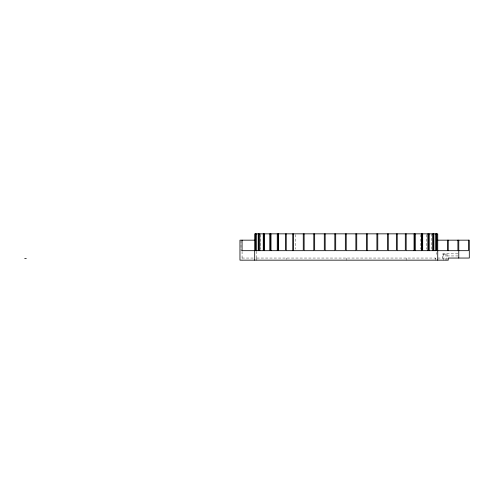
<?xml version="1.0" encoding="UTF-8"?>
<svg xmlns="http://www.w3.org/2000/svg" width="494" height="494" viewBox="0 0 494 494"><rect width="100%" height="100%" fill="white"/><g stroke="black" fill="none" stroke-linecap="round" stroke-linejoin="round"><path stroke-width="0.37" stroke-dasharray="2.47 1.85" d="M242.072 250.68L241.016 250.68L241.016 240.164M457.901 253.836L442.717 253.836L442.717 260.153M442.717 254.713L446.99 254.713M446.99 255.941L457.901 255.941M242.072 258.047L254.694 258.047M256.8 258.047L435.634 258.047L435.634 260.153M437.74 258.047L446.99 258.047M446.99 253.836L446.99 260.153M445.921 253.836L445.921 260.153M443.785 253.836L443.785 260.153M436.338 252.52L436.338 254.367M435.591 258.047L435.591 260.153M431.324 233.847L431.324 249.149M426.452 234.613L426.452 249.149M420.227 234.613L420.227 249.149M406.179 258.047L406.179 260.153M346.22 258.047L346.22 260.153M295.196 234.613L295.196 249.149M286.254 258.047L286.254 259.449M260.746 234.613L260.746 249.149M256.843 258.047L256.843 260.153M256.8 251.242L256.8 260.153M242.072 251.421L242.072 260.153"/><path stroke-width="0.74" d="M254.694 240.164L239.967 240.164L239.967 260.153L448.262 260.153L448.262 258.047L469.3 258.047L469.3 240.164L437.74 240.164M263.395 250.68L242.072 250.68L242.072 240.164M277.671 250.68L270.477 250.68L270.477 233.847M429.082 250.68L457.901 250.68L457.901 240.164M458.778 250.68L468.423 250.68L468.423 240.164M24.7 258.43L26.306 258.43M458.778 240.164L458.778 258.047M448.262 240.164L448.262 250.68M447.385 240.164L447.385 250.68M437.74 260.153L437.74 233.847L254.694 233.847L254.694 260.153M436.832 233.847L436.832 250.68M436.659 233.847L436.69 250.68M435.646 233.847L435.646 250.68M433.886 233.847L433.886 250.68M433.504 233.847L433.504 250.68M432.596 233.847L432.596 250.68M429.23 233.847L429.23 250.68M428.656 233.847L428.656 250.68L422.679 250.68L422.679 233.847M427.829 233.847L427.829 250.68M421.95 233.847L421.95 250.68L414.769 250.68L414.769 233.847M421.431 233.847L421.431 250.68M415.176 233.847L415.176 250.68M414.343 233.847L414.343 250.68L406.179 250.68L406.179 233.847M414.077 233.847L414.077 250.68M405.302 233.847L405.302 250.68L397.238 250.68L397.238 233.847M396.361 233.847L396.361 250.68L388.296 250.68L388.296 233.847M387.42 233.847L387.42 250.68L377.78 250.68L377.78 233.847M376.903 233.847L376.903 250.68L356.736 250.68L356.736 233.847M367.258 233.847L367.258 250.68M366.381 233.847L366.381 250.68M355.859 233.847L355.859 250.68L346.22 250.68L346.22 233.847M345.343 233.847L345.343 250.68L335.698 250.68L335.698 233.847M334.821 233.847L334.821 250.68L325.176 250.68L325.176 233.847M324.299 233.847L324.299 250.68L314.659 250.68L314.659 233.847M313.783 233.847L313.783 250.68L304.137 250.68L304.137 233.847M303.26 233.847L303.26 250.68L286.254 250.68L286.254 233.847M293.621 233.847L293.621 250.68M292.744 233.847L292.744 250.68M285.378 233.847L285.378 250.68L278.091 250.68L278.091 233.847M278.357 233.847L278.357 250.68M277.258 233.847L277.258 250.68M271.002 233.847L271.002 250.68M269.749 233.847L269.749 250.68L263.827 250.68L263.827 233.847M264.63 233.847L264.63 250.68M263.253 233.847L263.253 250.68M259.838 233.847L259.838 250.68M258.93 233.847L258.93 250.68M258.541 233.847L258.541 250.68M256.787 233.847L256.787 250.68M255.775 233.847L255.775 250.68M255.602 233.847L255.602 250.68"/></g></svg>
